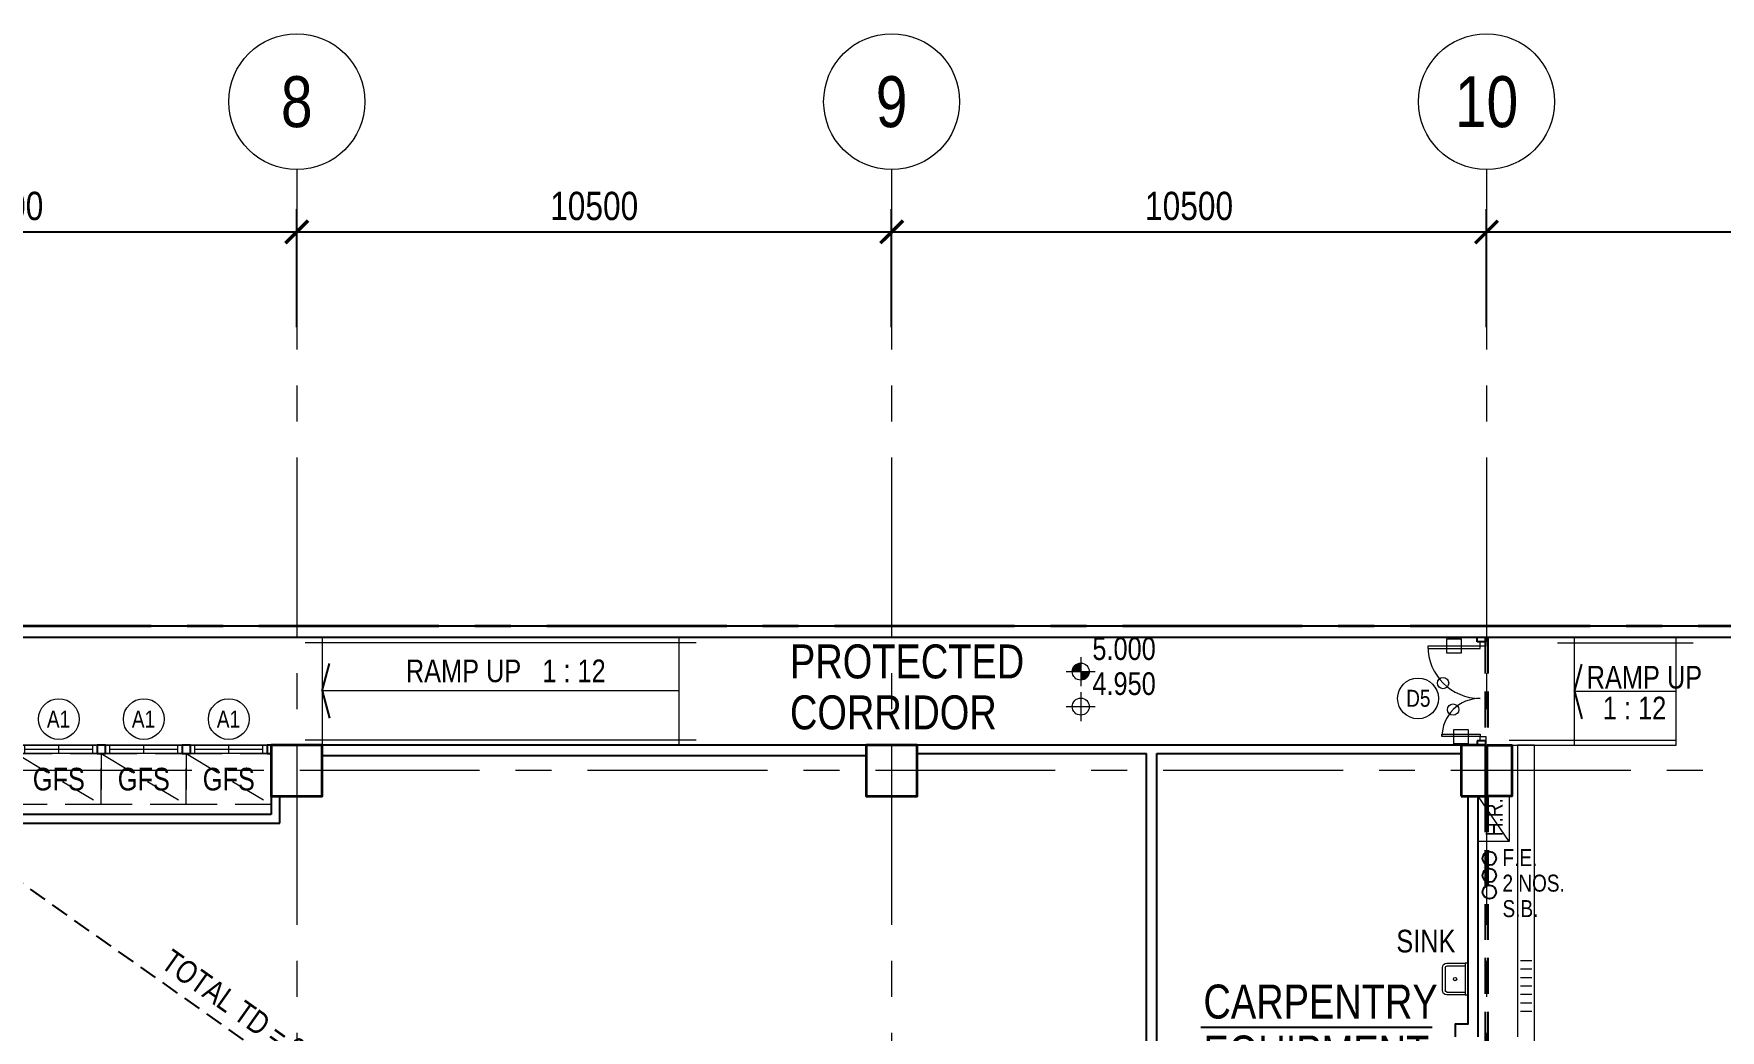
# Model space of a CAD drawing. Header units: millimetres. Extents: x 833576263 to 1668046980, y 817519639 to 1636103653.
# Drawn here: x 834050248 to 834080016, y 818109567 to 818127163 of the extents above; entities that cross this region are included whole.
import ezdxf
from ezdxf.enums import TextEntityAlignment as Align

# ---------------------------------------------------------------- set-up
doc = ezdxf.new("R2010")
doc.units = ezdxf.units.MM
doc.header["$LTSCALE"] = 100
doc.header["$MEASUREMENT"] = 0
for name, pattern in [('R_P_Grid$0$CENTER', [50.8, 31.75, -6.35, 6.35, -6.35]), ('R_P_LG$0$HIDDEN', [9.525, 6.35, -3.175]), ('R_P_LG$0$HIDDEN2', [4.7625, 3.175, -1.5875])]:
    doc.linetypes.add(name, pattern=pattern)
doc.layers.get('Defpoints').update_dxf_attribs({"color": 170})
doc.layers.add('C_DWG1002P00L0LGGBP$0$C_UNDERLINE OR FSI', color=7, linetype='Continuous', true_color=0xf56e7d)
doc.layers.add('R_P_Grid$0$Defpoints-1', color=5, linetype='Continuous', plot=False)
for name, color, linetype, lineweight in [('R_P_Grid$0$RDA0251-LG', 6, 'R_P_Grid$0$CENTER', 18), ('R_P_Grid$0$RDA0311-LG', 7, 'Continuous', 25), ('R_P_Grid$0$RDA9101_21A', 2, 'R_P_Grid$0$CENTER', 35), ('R_P_Grid$0$RDA9101_P46A', 2, 'R_P_Grid$0$CENTER', 35), ('R_P_LG$0$RDA0321', 7, 'Continuous', 18), ('R_P_LG$0$RDA0322', 1, 'Continuous', 18), ('R_P_LG$0$RDA04011', 4, 'Continuous', 25), ('R_P_LG$0$RDA04031', 3, 'Continuous', 25), ('R_P_LG$0$RDA0506', 7, 'Continuous', 18), ('R_P_LG$0$RDA0624', 7, 'Continuous', 13), ('R_P_LG$0$RDA2202', 3, 'Continuous', 25), ('R_P_LG$0$RDA2301', 7, 'Continuous', 18), ('R_P_LG$0$RDA2401', 1, 'Continuous', 18), ('R_P_LG$0$RDA2804S', 2, 'Continuous', 35), ('R_P_LG$0$RDA3151', 1, 'Continuous', 18), ('R_P_LG$0$RDA4701', 7, 'Continuous', 18), ('R_P_LG$0$RDA5802', 1, 'Continuous', 18), ('R_P_LG$0$RDA7401', 4, 'Continuous', 18)]:
    doc.layers.add(name, color=color, linetype=linetype, lineweight=lineweight)
for name, color, linetype in [('R_P_LG$0$10-HIDDEN', 7, 'R_P_LG$0$HIDDEN'), ('R_P_LG$0$AUDIT_D_170707093042-467', 1, 'Continuous'), ('R_P_LG$0$D-MOE', 6, 'R_P_LG$0$HIDDEN2'), ('X-REF', 7, 'Continuous')]:
    doc.layers.add(name, color=color, linetype=linetype)
doc.styles.add('R_P_Grid$0$ARIAL', font='arial.ttf', dxfattribs={"width": 0.8})
doc.styles.add('R_P_Grid$0$R_GRID', font='arial.ttf', dxfattribs={"width": 0.8})
doc.styles.add('R_P_LG$0$Arial', font='arial.ttf', dxfattribs={"width": 0.8})
doc.styles.add('R_P_LG$0$romans', font='arial.ttf', dxfattribs={"width": 0.8})
doc.dimstyles.new('R_P_Grid$0$GRID', dxfattribs={"dimscale": 200, "dimtxt": 2.5, "dimasz": 2, "dimexe": 2, "dimexo": 0.5, "dimgap": 1, "dimtad": 1, "dimdec": 0, "dimzin": 12, "dimdsep": 46, "dimtxsty": 'R_P_Grid$0$ARIAL', "dimblk": 'R_P_Grid$0$_ArchTick', "dimcen": 2, "dimdle": 2, "dimclrd": 256, "dimclre": 256, "dimclrt": 4, "dimadec": 3, "dimazin": 0, "dimtfac": 1, "dimtdec": 0, "dimtix": 1, "dimtmove": 2, "dimatfit": 3, "dimfxl": 1, "dimtolj": 1, "dimarcsym": 0})

# ---------------------------------------------------------------- blocks, each defined once
blk = doc.blocks.new('R_P_Grid$0$_ArchTick')
at = {"color": 0, "linetype": 'ByBlock', "const_width": 0.15}
blk.add_lwpolyline([(-0.5, -0.5), (0.5, 0.5)], dxfattribs=at)
blk = doc.blocks.new('*D153')
at = {"layer": 'Defpoints', "color": 0, "linetype": 'Continuous', "transparency": 16777216}
for p in [(834054890, 818123663), (834044390, 818121879), (834054890, 818121879)]:
    blk.add_point(p, dxfattribs=at)
at = {"layer": 'R_P_Grid$0$RDA0311-LG', "linetype": 'Continuous', "lineweight": -2, "transparency": 16777216}
for p, q in [((834044390, 818121979), (834044390, 818124063)), ((834054890, 818121979), (834054890, 818124063)), ((834043990, 818123663), (834055290, 818123663))]:
    blk.add_line(p, q, dxfattribs=at)
at = {"layer": 'R_P_Grid$0$RDA0311-LG', "linetype": 'Continuous', "lineweight": -2, "transparency": 16777216, "xscale": 400, "yscale": 400, "zscale": 400, "rotation": 180}
blk.add_blockref('R_P_Grid$0$_ArchTick', (834044390, 818123663), dxfattribs=at)
at = {"layer": 'R_P_Grid$0$RDA0311-LG', "linetype": 'Continuous', "lineweight": -2, "transparency": 16777216, "xscale": 400, "yscale": 400, "zscale": 400}
blk.add_blockref('R_P_Grid$0$_ArchTick', (834054890, 818123663), dxfattribs=at)
at = {"layer": 'R_P_Grid$0$RDA0311-LG', "color": 4, "linetype": 'Continuous', "transparency": 16777216, "insert": (834049640, 818124119), "char_height": 500, "attachment_point": 5, "style": 'R_P_Grid$0$ARIAL'}
blk.add_mtext('\\A1;10500', dxfattribs=at)
blk = doc.blocks.new('*D154')
at = {"layer": 'Defpoints', "color": 0, "linetype": 'Continuous', "transparency": 16777216}
for p in [(834065390, 818123663), (834054890, 818121879), (834065390, 818121879)]:
    blk.add_point(p, dxfattribs=at)
at = {"layer": 'R_P_Grid$0$RDA0311-LG', "linetype": 'Continuous', "lineweight": -2, "transparency": 16777216}
for p, q in [((834054890, 818121979), (834054890, 818124063)), ((834065390, 818121979), (834065390, 818124063)), ((834054490, 818123663), (834065790, 818123663))]:
    blk.add_line(p, q, dxfattribs=at)
at = {"layer": 'R_P_Grid$0$RDA0311-LG', "linetype": 'Continuous', "lineweight": -2, "transparency": 16777216, "xscale": 400, "yscale": 400, "zscale": 400, "rotation": 180}
blk.add_blockref('R_P_Grid$0$_ArchTick', (834054890, 818123663), dxfattribs=at)
at = {"layer": 'R_P_Grid$0$RDA0311-LG', "linetype": 'Continuous', "lineweight": -2, "transparency": 16777216, "xscale": 400, "yscale": 400, "zscale": 400}
blk.add_blockref('R_P_Grid$0$_ArchTick', (834065390, 818123663), dxfattribs=at)
at = {"layer": 'R_P_Grid$0$RDA0311-LG', "color": 4, "linetype": 'Continuous', "transparency": 16777216, "insert": (834060140, 818124119), "char_height": 500, "attachment_point": 5, "style": 'R_P_Grid$0$ARIAL'}
blk.add_mtext('\\A1;10500', dxfattribs=at)
blk = doc.blocks.new('*D192')
at = {"layer": 'Defpoints', "color": 0, "linetype": 'Continuous', "transparency": 16777216}
for p in [(834075890, 818123663), (834065390, 818121879), (834075890, 818121879)]:
    blk.add_point(p, dxfattribs=at)
at = {"layer": 'R_P_Grid$0$RDA0311-LG', "linetype": 'Continuous', "lineweight": -2, "transparency": 16777216}
for p, q in [((834065390, 818121979), (834065390, 818124063)), ((834075890, 818121979), (834075890, 818124063)), ((834064990, 818123663), (834076290, 818123663))]:
    blk.add_line(p, q, dxfattribs=at)
at = {"layer": 'R_P_Grid$0$RDA0311-LG', "linetype": 'Continuous', "lineweight": -2, "transparency": 16777216, "xscale": 400, "yscale": 400, "zscale": 400, "rotation": 180}
blk.add_blockref('R_P_Grid$0$_ArchTick', (834065390, 818123663), dxfattribs=at)
at = {"layer": 'R_P_Grid$0$RDA0311-LG', "linetype": 'Continuous', "lineweight": -2, "transparency": 16777216, "xscale": 400, "yscale": 400, "zscale": 400}
blk.add_blockref('R_P_Grid$0$_ArchTick', (834075890, 818123663), dxfattribs=at)
at = {"layer": 'R_P_Grid$0$RDA0311-LG', "color": 4, "linetype": 'Continuous', "transparency": 16777216, "insert": (834070640, 818124119), "char_height": 500, "attachment_point": 5, "style": 'R_P_Grid$0$ARIAL'}
blk.add_mtext('\\A1;10500', dxfattribs=at)
blk = doc.blocks.new('*D193')
at = {"layer": 'Defpoints', "color": 0, "linetype": 'Continuous', "transparency": 16777216}
for p in [(834088790, 818123663), (834075890, 818121879), (834088790, 818121879)]:
    blk.add_point(p, dxfattribs=at)
at = {"layer": 'R_P_Grid$0$RDA0311-LG', "linetype": 'Continuous', "lineweight": -2, "transparency": 16777216}
for p, q in [((834075890, 818121979), (834075890, 818124063)), ((834088790, 818121979), (834088790, 818124063)), ((834075490, 818123663), (834089190, 818123663))]:
    blk.add_line(p, q, dxfattribs=at)
at = {"layer": 'R_P_Grid$0$RDA0311-LG', "linetype": 'Continuous', "lineweight": -2, "transparency": 16777216, "xscale": 400, "yscale": 400, "zscale": 400, "rotation": 180}
blk.add_blockref('R_P_Grid$0$_ArchTick', (834075890, 818123663), dxfattribs=at)
at = {"layer": 'R_P_Grid$0$RDA0311-LG', "linetype": 'Continuous', "lineweight": -2, "transparency": 16777216, "xscale": 400, "yscale": 400, "zscale": 400}
blk.add_blockref('R_P_Grid$0$_ArchTick', (834088790, 818123663), dxfattribs=at)
at = {"layer": 'R_P_Grid$0$RDA0311-LG', "color": 4, "linetype": 'Continuous', "transparency": 16777216, "insert": (834082340, 818124119), "char_height": 500, "attachment_point": 5, "style": 'R_P_Grid$0$ARIAL'}
blk.add_mtext('\\A1;12900', dxfattribs=at)
blk = doc.blocks.new('R_P_Grid$0$mark-1')
at = {"linetype": 'Continuous'}
blk.add_circle((0, 0), 4, dxfattribs=at)
at = {"color": 3, "style": 'R_P_Grid$0$R_GRID', "width": 0.8}
blk.add_attdef('GRID', text='', height=3, dxfattribs=at).set_placement((0, 0), align=Align.MIDDLE_CENTER)
blk = doc.blocks.new('R_P_LG$0$LMark-SFL-1')
for p, q in [((-1.28, 0), (1.28, 0)), ((0, 1.28), (0, -1.28))]:
    blk.add_line(p, q)
blk.add_circle((0, 0), 0.75)
at = {"color": 7, "style": 'R_P_LG$0$romans', "width": 0.8}
blk.add_attdef('SFL', (1.03, 1.03), '', height=2, dxfattribs=at)
blk = doc.blocks.new('R_P_LG$0$LMark-FFL-1')
h = blk.add_hatch(color=256)
h.paths.add_polyline_path([(0, 0.75, 0.414214), (-0.75, 0), (0, 0)])
h.paths.add_polyline_path([(0.75, 0), (0, 0), (0, -0.75, 0.414214)])
for p, q in [((-1.28, 0), (1.28, 0)), ((0, 1.28), (0, -1.28))]:
    blk.add_line(p, q)
blk.add_circle((0, 0), 0.75)
at = {"color": 7, "style": 'R_P_LG$0$romans', "width": 0.8}
blk.add_attdef('FFL', (1.03, 1.03), '', height=2, dxfattribs=at)
blk = doc.blocks.new('R_P_LG$0$P46A_DOOR_Access Panel_Double_Leaf - _600_600_ x 2100 _ 350 Curb-5988729-LG_F _5_000 Mpd_')
at = {"layer": 'R_P_LG$0$RDA3151'}
for p, q in [((-675, 75), (675, 75)), ((-600, 75), (-600, -75)), ((-600, 0), (600, 0)), ((0, 75), (0, -75)), ((600, 75), (600, -75)), ((-675, -75), (675, -75))]:
    blk.add_line(p, q, dxfattribs=at)
blk = doc.blocks.new('R_P_LG$0$P46A_FS_Gas_Flooding_System_Cylinder - P46A_FS_Gas_Flooding_System_Cylinder-V133-LG_F _5_000 Mpd_')
at = {"layer": 'R_P_LG$0$RDA5802', "linetype": 'R_P_LG$0$HIDDEN'}
blk.add_line((-750, 0), (750, -900), dxfattribs=at)
blk.add_lwpolyline([(750, -900), (-750, -900), (-750, 0), (750, 0)], close=True, dxfattribs=at)
blk = doc.blocks.new('R_P_LG$0$P46A_Clean_Sink - P46A_Clean_Sink-V115-LG_F _5_000 Mpd_')
at = {"layer": 'R_P_LG$0$RDA7401'}
for p, q in [((-280, 0), (280, 0)), ((-280, -50), (-280, 0)), ((280, 0), (280, -50)), ((-280, -50), (-280, -370)), ((280, -50), (-280, -50)), ((-230, -370), (-230, -50)), ((230, -50), (230, -370)), ((280, -370), (280, -50)), ((200, -400), (-200, -400)), ((-200, -450), (200, -450))]:
    blk.add_line(p, q, dxfattribs=at)
for centre, radius, start, end in [((0, -225), 30, 0, 180), ((0, -225), 30, 180, 0), ((-200, -370), 80, 180, 270), ((-200, -370), 30, 180, 270), ((200, -370), 80, 270, 0), ((200, -370), 30, 270, 0)]:
    blk.add_arc(centre, radius, start, end, dxfattribs=at)
blk = doc.blocks.new('R_P_LG$0$P46A_Escape-Double-Door - _925 _ 625_ x 2500mm-4300935-3_F _30_875 Mpd_')
at = {"layer": 'R_P_LG$0$RDA3151'}
for p, q in [((-850, 69), (-775, 69)), ((-850, -31), (-850, 69)), ((-775, 69), (-775, -31)), ((825, 69), (900, 69)), ((825, -31), (825, 69)), ((900, 69), (900, -31)), ((-775, -31), (-850, -31)), ((-730, -31), (-775, -31)), ((-775, -31), (-775, -956)), ((-730, -956), (-730, -31)), ((780, -31), (825, -31)), ((780, -706), (780, -31)), ((900, -31), (825, -31)), ((825, -31), (825, -706)), ((825, -706), (780, -706)), ((-775, -956), (-730, -956))]:
    blk.add_line(p, q, dxfattribs=at)
for centre, radius, start, end in [((-775, -31), 925, 270, 0), ((825, -31), 675, 180, 270)]:
    blk.add_arc(centre, radius, start, end, dxfattribs=at)
blk = doc.blocks.new('R_P_LG')
at = {"layer": 'R_P_LG$0$RDA0624', "lineweight": 18}
h = blk.add_hatch(dxfattribs=at)
h.set_pattern_fill('DOTS', color=4, scale=90, angle=45, style=0)
h.set_pattern_definition([(45, (0, 0), (-50.513940681, 151.541822043), [0, -142.875])])
edge = h.paths.add_edge_path()
edge.add_arc((834065390, 818020126.7), 13000, 75, 90)
edge.add_line((834065390, 818033126.7), (833989233.5977, 818033126.7))
edge.add_arc((833989233.5977, 818040126.7), 7000, 227.47847394, 269.99999999, ccw=False)
edge.add_line((833984502.5276, 818034967.5358), (833978583.9299, 818040395.0234))
edge.add_arc((833983315, 818045554.1877), 7000, 180, 227.47847394, ccw=False)
edge.add_line((833976315, 818045554.1877), (833976315, 818098726.7))
edge.add_arc((833983314.9761, 818098726.7099), 6999.9761, 115.841715, 180.00008101, ccw=False)
edge.add_line((833980263.7812, 818105026.7), (834002230.1033, 818105026.7))
edge.add_line((834002230.1033, 818105026.7), (834002230.4132, 818116699.7))
edge.add_line((834002230.4132, 818116699.7), (833958315, 818116699.7))
edge.add_line((833958315, 818116699.7), (833958315, 818110699.7))
edge.add_line((833958315, 818110699.7), (833963315, 818110699.7))
edge.add_arc((833963315, 818103699.7), 7000, 0, 90, ccw=False)
edge.add_line((833970315, 818103699.7), (833970315, 818045554.1877))
edge.add_arc((833983315, 818045554.1877), 13000, 180, 227.47847393)
edge.add_line((833974528.727, 818035972.8826), (833980447.3247, 818030545.395))
edge.add_arc((833989233.5977, 818040126.7), 13000, 227.47847393, 270)
edge.add_line((833989233.5977, 818027126.7), (834065245.1822, 818027126.7))
edge.add_arc((834065245.1822, 818019026.7), 8100, 75, 90, ccw=False)
edge.add_line((834067341.6165, 818026850.6992), (834090782.7579, 818020569.6643))
edge.add_arc((834094147.4055, 818033126.7), 13000, 255, 270)
edge.add_line((834094147.4055, 818020126.7), (834118759.2741, 818020126.7))
edge.add_arc((834118759.2741, 818033126.7), 13000, 270, 282.26165437)
edge.add_line((834121520.1679, 818020423.257), (834124956.9903, 818021170.1963))
edge.add_arc((834126677.2395, 818013254.9741), 8100, 20.44433993, 102.26165437, ccw=False)
edge.add_arc((834190761.1764, 818035930.696), 59878.7776, 183.670517332, 199.356395537, ccw=False)
edge.add_line((834131005.2286, 818032097.3284), (834127870.7181, 818029996.4247))
edge.add_line((834127870.7181, 818029996.4247), (834126362.9837, 818029715.8154))
edge.add_arc((834117071.8823, 818047426.7), 20000, 270, 297.68143099, ccw=False)
edge.add_line((834117071.8823, 818027426.7), (834089164.0869, 818027426.7))
edge.add_arc((834089164.0869, 818033426.7), 6000, 255.00000001, 270, ccw=False)
edge.add_line((834087611.1726, 818027631.1451), (834068754.6476, 818032683.7357))
at = {"layer": 'R_P_LG$0$RDA4701'}
h = blk.add_hatch(dxfattribs=at)
h.set_pattern_fill('_USER', color=256, scale=150, angle=167.52488052, pattern_type=0)
h.set_pattern_definition([(180, (834072288.53, 818077651.7), (-2e-08, -150), [])])
h.paths.add_polyline_path([(834076687.5, 818109899.1197), (834076487.5, 818109899.1197), (834076487.5, 818110924.1197), (834076687.5, 818110924.1197)])
at = {"layer": 'R_P_LG$0$10-HIDDEN'}
for p, q in [((834075865, 818116499.7), (834075865, 818114601.7)), ((834075915, 818116499.7), (834075915, 818114601.7)), ((834075865, 818113701.7), (834075865, 818098801.7)), ((834075915, 818113701.7), (834075915, 818098801.7))]:
    blk.add_line(p, q, dxfattribs=at)
at = {"layer": 'R_P_LG$0$AUDIT_D_170707093042-467'}
for centre in [(834075940, 818112601.7), (834075940, 818112301.3447), (834075940, 818112007.9406)]:
    blk.add_circle(centre, 120, dxfattribs=at)
at = {"layer": 'R_P_LG$0$D-MOE'}
blk.add_lwpolyline([(834069890, 818098121.7), (834048540, 818113226.7), (834048540, 818113914.2), (834048040, 818113914.2)], dxfattribs=at)
at = {"layer": 'R_P_LG$0$RDA0506'}
for centre in [(834074681.1039, 818115426.7), (834050690, 818115061.7), (834052190, 818115061.7), (834053690, 818115061.7)]:
    blk.add_circle(centre, 360, dxfattribs=at)
at = {"layer": 'R_P_LG$0$RDA2202'}
for p, q in [((834143758.4296, 818116699.7), (834008274.4841, 818116699.7)), ((834143380.7882, 818116499.7), (834008290, 818116499.7)), ((834075727.5, 818116426.7), (834075727.5, 818116499.7)), ((834075877.5, 818116426.7), (834075727.5, 818116426.7)), ((834075877.5, 818116499.7), (834075877.5, 818116426.7)), ((834075877.5, 818114676.7), (834075727.5, 818114676.7)), ((834075727.5, 818114676.7), (834075727.5, 818114601.7)), ((834075877.5, 818114601.7), (834075877.5, 818114676.7)), ((834051515, 818114601.7), (834051365, 818114601.7)), ((834051365, 818114601.7), (834051365, 818114451.7)), ((834051365, 818114451.7), (834051515, 818114451.7)), ((834051515, 818114451.7), (834051515, 818114601.7)), ((834053015, 818114601.7), (834052865, 818114601.7)), ((834052865, 818114601.7), (834052865, 818114451.7)), ((834052865, 818114451.7), (834053015, 818114451.7)), ((834053015, 818114451.7), (834053015, 818114601.7)), ((834054440, 818114601.7), (834054365, 818114601.7)), ((834054365, 818114601.7), (834054365, 818114451.7)), ((834054365, 818114451.7), (834054440, 818114451.7)), ((834064940, 818114601.7), (834055340, 818114601.7)), ((834055341.1095, 818114421.7205), (834064941.1095, 818114421.7205)), ((834075442.5, 818114601.7), (834065840, 818114601.7)), ((834065840, 818114451.7), (834069890, 818114451.7)), ((834069890, 818098121.7), (834069890, 818114451.7)), ((834070070, 818098121.7), (834070070, 818114451.7)), ((834070070, 818114451.7), (834075442.5, 818114451.7)), ((834054440, 818113701.7), (834054440, 818113376.7)), ((834054590, 818113226.7), (834054590, 818113701.7)), ((834075740, 818109451.7), (834075740, 818113701.7)), ((834049790, 818113226.7), (834054590, 818113226.7)), ((834054440, 818113376.7), (834049940, 818113376.7))]:
    blk.add_line(p, q, dxfattribs=at)
blk.add_lwpolyline([(834075560, 818113701.7), (834075560, 818109676.7), (834075335, 818109676.7), (834075335, 818109451.7429)], dxfattribs=at)
at = {"layer": 'R_P_LG$0$RDA2301'}
for p, q in [((834077140, 818116409.7), (834079540, 818116409.7)), ((834077440, 818114601.7), (834077440, 818116499.7)), ((834079240, 818114601.7), (834079240, 818116499.7)), ((834079240, 818115550.7), (834077440, 818115550.7)), ((834076287.5, 818114691.7), (834079240, 818114691.7)), ((834050015, 818114601.7), (834051365, 818114601.7)), ((834051365, 818114451.7), (834050015, 818114451.7)), ((834051515, 818114601.7), (834052865, 818114601.7)), ((834052865, 818114451.7), (834051515, 818114451.7)), ((834053015, 818114601.7), (834054365, 818114601.7)), ((834054365, 818114451.7), (834053015, 818114451.7)), ((834076337.5, 818114601.7), (834079240, 818114601.7))]:
    blk.add_line(p, q, dxfattribs=at)
at = {"layer": 'R_P_LG$0$RDA2301', "color": 3, "lineweight": 25}
for q in [(834077569.4095, 818116033.6629), (834077569.4095, 818115067.7371)]:
    blk.add_line((834077440, 818115550.7), q, dxfattribs=at)
at = {"layer": 'R_P_LG$0$RDA2401'}
for p, q in [((834061940, 818116409.7), (834055040, 818116409.7)), ((834055340, 818116499.7), (834055340, 818114601.7)), ((834061640, 818114601.7), (834061640, 818116499.7)), ((834061640, 818115563.2), (834055340, 818115563.2)), ((834061940, 818114691.7), (834055040, 818114691.7))]:
    blk.add_line(p, q, dxfattribs=at)
at = {"layer": 'R_P_LG$0$RDA2401', "color": 3, "lineweight": 25}
for q in [(834055469.4095, 818116046.1629), (834055469.4095, 818115080.2371)]:
    blk.add_line((834055340, 818115563.2), q, dxfattribs=at)
at = {"layer": 'R_P_LG$0$RDA2804S'}
for points in [[(834055340, 818114601.7), (834054440, 818114601.7), (834054440, 818113701.7), (834055340, 818113701.7)], [(834065840, 818114601.7), (834064940, 818114601.7), (834064940, 818113701.7), (834065840, 818113701.7)], [(834075442.5, 818113701.7), (834075877.5, 818113701.7), (834075877.5, 818114601.7), (834075442.5, 818114601.7)], [(834075902.5, 818114601.7), (834076337.5, 818114601.7), (834076337.5, 818113701.7), (834075902.5, 818113701.7)]]:
    blk.add_lwpolyline(points, close=True, dxfattribs=at)
at = {"layer": 'R_P_LG$0$RDA3151'}
for points in [[(834075441.4706, 818116225.2294), (834075188.5294, 818116225.2294), (834075188.5294, 818116478.1706), (834075441.4706, 818116478.1706)], [(834075566.4706, 818114625.2294), (834075313.5294, 818114625.2294), (834075313.5294, 818114878.1706), (834075566.4706, 818114878.1706)]]:
    blk.add_lwpolyline(points, close=True, dxfattribs=at)
for centre in [(834075123.4262, 818115697.6262), (834075300.2029, 818115228.9971)]:
    blk.add_circle(centre, 100, dxfattribs=at)
at = {"layer": 'R_P_LG$0$RDA4701'}
blk.add_lwpolyline([(834076437.5, 818106251.7), (834076437.5, 818089776.7), (834076737.5, 818089776.7), (834076737.5, 818114601.7), (834076437.5, 818114601.7), (834076437.5, 818109451.7)], dxfattribs=at)
at = {"layer": 'R_P_LG$0$RDA5802'}
blk.add_line((834076290, 818112901.7), (834075740, 818113701.7), dxfattribs=at)
blk.add_lwpolyline([(834075740, 818112901.7), (834075740, 818113701.7), (834076290, 818113701.7), (834076290, 818112901.7)], close=True, dxfattribs=at)
at = {"layer": 'R_P_LG$0$RDA0321', "xscale": 200, "yscale": 200, "zscale": 200}
blk.add_blockref('R_P_LG$0$LMark-SFL-1', (834068727.497, 818115281.384), dxfattribs=at).add_auto_attribs({'SFL': '4.950'})
at = {"layer": 'R_P_LG$0$RDA0322', "xscale": 200, "yscale": 200, "zscale": 200}
blk.add_blockref('R_P_LG$0$LMark-FFL-1', (834068727.497, 818115899.384), dxfattribs=at).add_auto_attribs({'FFL': '5.000'})
at = {"layer": 'R_P_LG$0$RDA3151'}
for name, p, rotation in [('R_P_LG$0$P46A_Escape-Double-Door - _925 _ 625_ x 2500mm-4300935-3_F _30_875 Mpd_', (834075808.85, 818115576.7), 270), ('R_P_LG$0$P46A_DOOR_Access Panel_Double_Leaf - _600_600_ x 2100 _ 350 Curb-5988729-LG_F _5_000 Mpd_', (834050690, 818114526.7), 180), ('R_P_LG$0$P46A_DOOR_Access Panel_Double_Leaf - _600_600_ x 2100 _ 350 Curb-5988729-LG_F _5_000 Mpd_', (834052190, 818114526.7), 180), ('R_P_LG$0$P46A_DOOR_Access Panel_Double_Leaf - _600_600_ x 2100 _ 350 Curb-5988729-LG_F _5_000 Mpd_', (834053690, 818114526.7), 180)]:
    blk.add_blockref(name, p, dxfattribs=dict(at, rotation=rotation))
at = {"layer": 'R_P_LG$0$RDA5802', "linetype": 'R_P_LG$0$HIDDEN'}
for p in [(834050690, 818114451.7), (834052190, 818114451.7), (834053690, 818114451.7)]:
    blk.add_blockref('R_P_LG$0$P46A_FS_Gas_Flooding_System_Cylinder - P46A_FS_Gas_Flooding_System_Cylinder-V133-LG_F _5_000 Mpd_', p, dxfattribs=at)
at = {"layer": 'R_P_LG$0$RDA7401', "xscale": -1, "rotation": 270}
blk.add_blockref('R_P_LG$0$P46A_Clean_Sink - P46A_Clean_Sink-V115-LG_F _5_000 Mpd_', (834075560, 818110471.7), dxfattribs=at)
at = {"layer": 'R_P_LG$0$AUDIT_D_170707093042-467', "style": 'R_P_LG$0$Arial', "width": 0.8}
for s, p in [('F.E.', (834076171.9209, 818112465.0706)), ('2 NOS.', (834076171.9209, 818112015.0706)), ('S.B.', (834076171.9209, 818111565.0706))]:
    blk.add_text(s, height=300, dxfattribs=at).set_placement(p)
at = {"layer": 'R_P_LG$0$D-MOE', "style": 'R_P_LG$0$romans', "width": 0.8}
blk.add_text('TOTAL TD = 27.4m < 36m', height=400, rotation=324.7208168, dxfattribs=at).set_placement((834054742.5836, 818109328.3958), align=Align.MIDDLE)
at = {"layer": 'R_P_LG$0$RDA04011', "style": 'R_P_LG$0$Arial', "width": 0.8}
for s, p in [('RAMP UP   1 : 12', (834056815.7481, 818115713.2)), ('RAMP UP', (834077658.1804, 818115600.7)), ('1 : 12', (834077943.8287, 818115057.5213)), ('SINK', (834074298, 818110941.3757))]:
    blk.add_text(s, height=400, dxfattribs=at).set_placement(p)
at = {"layer": 'R_P_LG$0$RDA04031', "style": 'R_P_LG$0$Arial', "width": 0.8}
for s, p in [('PROTECTED', (834063595.3981, 818115780.0604)), ('CORRIDOR', (834063595.3981, 818114880.0604))]:
    blk.add_text(s, height=600, dxfattribs=at).set_placement(p)
at = {"layer": 'R_P_LG$0$RDA04031', "color": 4, "lineweight": 25, "style": 'R_P_LG$0$Arial', "width": 0.8}
for p in [(834050690, 818114001.7), (834052190, 818114001.7), (834053690, 818114001.7)]:
    blk.add_text('GFS', height=400, dxfattribs=at).set_placement(p, align=Align.MIDDLE)
at = {"layer": 'R_P_LG$0$RDA04031', "insert": (834070893.397, 818110374.188), "char_height": 600, "width": 4156.339973, "attachment_point": 1, "line_spacing_factor": 0.9, "style": 'R_P_LG$0$Arial'}
blk.add_mtext('CARPENTRY EQUIPMENT RM.', dxfattribs=at)
at = {"layer": 'R_P_LG$0$RDA0506', "color": 0, "lineweight": 15, "width": 0.8}
for s, style, p in [('D5', 'R_P_LG$0$Arial', (834074686.1039, 818115426.7)), ('A1', 'R_P_LG$0$romans', (834050685, 818115061.7)), ('A1', 'R_P_LG$0$romans', (834052185, 818115061.7)), ('A1', 'R_P_LG$0$romans', (834053685, 818115061.7))]:
    blk.add_text(s, height=300, dxfattribs=dict(at, style=style)).set_placement(p, align=Align.MIDDLE)
at = {"layer": 'R_P_LG$0$RDA5802', "style": 'R_P_LG$0$romans', "width": 0.8}
blk.add_text('H.R.', height=300, rotation=90.00002732, dxfattribs=at).set_placement((834076026.4475, 818113329.1656), align=Align.MIDDLE)
blk = doc.blocks.new('C_DWG1002P00L0LGGBP')
at = {"layer": 'C_DWG1002P00L0LGGBP$0$C_UNDERLINE OR FSI'}
blk.add_line((834070846, 818109624), (834074928, 818109624), dxfattribs=at)
blk = doc.blocks.new('R_P_Grid')
at = {"layer": 'R_P_Grid$0$Defpoints-1'}
blk.add_lwpolyline([(834116993, 818077298.7), (834126573.4, 818091401.7), (834130474, 818097143.7), (834143758.4, 818116699.7), (833974486.8, 818116699.7, 0.0534924), (833969964, 818084413.7), (833969890, 818040226.7), (833984641, 818026700), (834067586.5, 818026987.1), (834108001, 818027127, -0.1498646)], format="xyb", close=True, dxfattribs=at)
at = {"layer": 'R_P_Grid$0$RDA0251-LG'}
for p, q in [((834054890, 818124763.4), (834054890, 818027660)), ((834065390, 818124763.4), (834065390, 818022877.2)), ((834075890, 818124763.4), (834075890, 818082095.1)), ((834075890, 818124763.4), (834075890, 818082095.1)), ((834144477.3, 818114151.7), (833964515, 818114151.7))]:
    blk.add_line(p, q, dxfattribs=at)
at = {"layer": 'R_P_Grid$0$RDA9101_21A'}
blk.add_lwpolyline([(834116993, 818077298.7), (834130474, 818097143.7), (834143758.4, 818116699.7), (833974486.8, 818116699.7, 0.0534924), (833969964, 818084413.7), (833969890, 818040226.7), (833984641, 818026700), (834067586.5, 818026987.1), (834108001, 818027127, -0.1498646)], format="xyb", close=True, dxfattribs=at)
at = {"layer": 'R_P_Grid$0$RDA9101_P46A'}
blk.add_lwpolyline([(834116993, 818077298.7), (834130474, 818097143.7), (834143758.4, 818116699.7), (833974486.8, 818116699.7, 0.0534924), (833969964, 818084413.7), (833969890, 818040226.7), (833969957.4, 818008440.1, 0.0555536), (834021539.8, 818015825.8, -0.0332765), (834067877.4, 818024578), (834068728.4, 818017529.2, 0.0161813), (834046498.6, 818014112.4, 0.1579728), (834065282.7, 817978992.6, 0.1381183), (834075161, 817973700.8, 0.0719948), (834091040.6, 817972530.6, 0.0723741), (834117284.3, 817982913.2, -0.0170396), (834113742.4, 817988285.2), (834114198.4, 817992921.6, 0.1458816), (834113708.6, 817995445.6, -0.0365185), (834108440.4, 818007620.1, -0.1997282), (834109168.7, 818019975.9, -0.0208452), (834108001, 818027127, -0.1498646)], format="xyb", close=True, dxfattribs=at)
at = {"layer": 'R_P_Grid$0$RDA0251-LG', "xscale": 300, "yscale": 300, "zscale": 300}
for p, values in [((834054890, 818125963.4), {'GRID': '8'}), ((834065390, 818125963.4), {'GRID': '9'}), ((834075890, 818125963.4), {'GRID': '10'})]:
    blk.add_blockref('R_P_Grid$0$mark-1', p, dxfattribs=at).add_auto_attribs(values)
at = {"layer": 'R_P_Grid$0$RDA0311-LG', "linetype": 'Continuous'}
for base, p1, p2, picture, middle in [((834054890, 818123663.4), (834044390, 818121878.8), (834054890, 818121878.8), '*D153', (834049640, 818124118.7)), ((834065390, 818123663.4), (834054890, 818121878.8), (834065390, 818121878.8), '*D154', (834060140, 818124118.7)), ((834075890, 818123663.4), (834065390, 818121878.8), (834075890, 818121878.8), '*D192', (834070640, 818124118.7)), ((834088790, 818123663.4), (834075890, 818121878.8), (834088790, 818121878.8), '*D193', (834082340, 818124118.7))]:
    dim = blk.add_linear_dim(base=base, p1=p1, p2=p2, dimstyle='R_P_Grid$0$GRID', dxfattribs=at)
    dim.commit()
    dim.dimension.update_dxf_attribs({"geometry": picture, "text_midpoint": middle})

msp = doc.modelspace()

# ---------------------------------------------------------------- block references
at = {"layer": 'X-REF'}
for name in ['R_P_LG', 'R_P_Grid', 'C_DWG1002P00L0LGGBP']:
    msp.add_blockref(name, (0, 0), dxfattribs=at)

doc.saveas('drawing.dxf')
